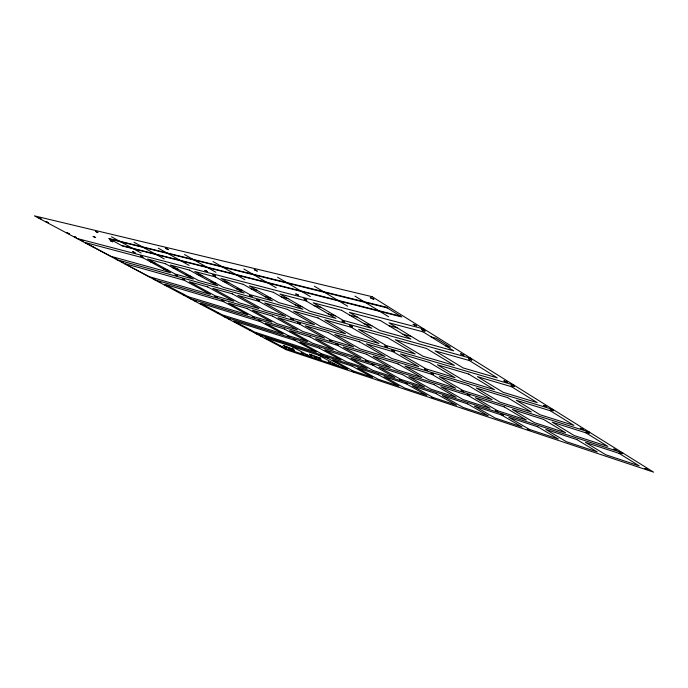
<?xml version="1.0" encoding="UTF-8"?>
<svg xmlns="http://www.w3.org/2000/svg" width="688" height="688" viewBox="0 0 688 688"><rect width="100%" height="100%" fill="white"/><g stroke="black" fill="none" stroke-linecap="round" stroke-linejoin="round"><path stroke-width="1.03" d="M352.523 326.774L349.702 325.536L352.548 326.74M298.601 295.272L295.651 293.922L298.635 295.238M583.175 429.424L580.19 428.203L583.209 429.389M433.612 374.169L430.989 373.059L433.638 374.134M644.974 468.408L647.821 469.594L644.983 468.459M391.902 350.132L394.654 351.344M394.611 351.387L391.885 350.175M249.469 295.341L252.014 296.511M251.98 296.554L249.477 295.41M613.842 449.049L616.766 450.253M616.723 450.296L613.834 449.101M256.882 299.495L259.402 300.656L256.873 299.538M619.424 452.515L622.33 453.719L619.406 452.566M469.809 395.333L467.281 394.181L469.835 395.29M293.707 349.332L283.146 345.514L294.404 350.553L291.213 348.601L293.75 349.366M529.631 430.327L527.249 429.295L529.708 430.292M204.955 270.367L207.587 271.614L204.938 270.401M110.261 240.628L112.798 241.849L110.269 240.688M329.586 340.268L331.951 341.325L329.586 340.328M212.936 274.925L215.507 276.094L212.902 274.882M320.634 358.267L317.942 357.416L321.098 359.377L309.445 354.165L320.668 358.242M132.818 251.688L135.201 252.823L132.81 251.731M407.511 383.749L405.318 382.786M368.028 361.604L365.749 360.598L368.046 361.561M371.804 363.935L374.074 364.941L371.787 363.978M221.699 300.063L223.892 301.069L221.708 300.123M67.132 232.785L69.445 233.894L67.132 232.828M93.147 236.388L95.623 237.532M76.239 237.558L74.115 236.483L76.265 237.515M295.513 340.096L293.492 339.184L295.539 340.061M95.572 237.558L93.181 236.431M175.268 274.787L177.547 275.854M177.504 275.897L175.268 274.847M81.27 240.301L83.411 241.368L81.296 240.379M158.851 281.581L160.846 282.544L158.876 281.641M405.335 382.734L407.545 383.715M258.688 320.187L260.804 321.158L258.688 320.247M233.43 321.262L235.399 322.199L233.43 321.305M326.31 357.038L328.296 357.923M38.872 217.743L41.117 218.827L38.855 217.778M314.605 357.468L316.583 358.353M316.557 358.388L314.588 357.493M114.44 257.948L116.53 258.937L114.432 257.991M48.323 222.706L45.993 221.588L48.349 222.671M328.262 361.983L330.257 362.929L328.288 362.06M188.4 297.293L190.344 298.196L188.392 297.336M194.437 300.501L196.364 301.396L194.455 300.57M200.079 303.511L202.083 304.483L200.096 303.58M261.741 336.243L260.004 335.434L261.827 336.217M352.084 371.013L354.019 371.881M353.976 371.907L352.075 371.056M266.944 338.926L265.069 338.083L266.978 338.952M216.858 312.429L218.844 313.35L216.866 312.498M281.994 346.993L280.162 346.167L282.037 346.967M285.142 348.756L286.922 349.573L285.133 348.799M290.267 349.685L288.435 348.868L290.31 349.659M307.416 355.352L305.61 354.552L307.433 355.318M328.253 357.923L326.327 357.055M109.813 239.114L387.215 307.889M121.432 245.435L400.562 316.188M76.901 238.444L423.954 329.01M150.405 261.836L155.015 263.065M172.955 267.864L177.882 269.18M197.112 274.323L202.41 275.742M223.084 281.272L228.777 282.794M251.06 288.754L257.209 290.396M281.289 296.838L287.954 298.618M314.063 305.601L321.296 307.536M349.71 315.138L357.597 317.245M388.617 325.544L397.251 327.849M431.273 336.948L435.994 338.212L450.451 347.199L445.729 345.909M93.224 247.121L94.041 247.345M101.162 251.344L101.979 251.567M163.348 268.87L168.001 270.135M186.095 275.08L191.075 276.438M210.468 281.727L215.808 283.181M236.646 288.865L242.382 290.431M264.82 296.554L271.012 298.239M295.238 304.853L301.937 306.676M328.176 313.84L335.452 315.826M363.969 323.609L371.89 325.768M403.005 334.256L411.648 336.613M116.917 259.72L471.022 358.353M154.671 279.784L513.962 385.108M190.335 298.747L553.281 409.618M224.09 316.686L589.418 432.141M256.074 333.689L622.752 452.919M291.377 346.322L311.44 357.098M318.785 355.275L339.038 366.257M111.473 236.801L141.152 253.021M134.031 242.288L164.269 258.972M158.326 248.205L189.114 265.37M184.556 254.594L215.894 272.267M212.962 261.509L244.842 279.724M243.844 269.025L276.223 287.808M277.513 277.23L310.383 296.605M314.382 286.208L347.681 306.212M354.931 296.081L388.591 316.747M413.161 324.349L416.636 325.845L413.17 324.332M421.735 329.672L425.184 331.169L421.744 329.655M504.003 380.808L507.228 382.175L504.003 380.808M370.307 297.698L373.894 299.297L370.316 297.68M460.676 353.864L464.004 355.309L460.693 353.856M468.476 358.715L471.796 360.134L468.519 358.697M511.158 385.228L514.349 386.596L511.158 385.228M254.293 269.687L257.372 271.141L254.319 269.679M543.709 405.456L546.805 406.789L543.769 405.447M550.262 409.532L553.341 410.848L550.288 409.523M342.039 320.978L344.886 322.294L342.091 320.969M304.001 298.73L306.925 300.123L304.062 298.73M586.245 431.883L589.203 433.156L586.245 431.883M165.593 248.282L168.293 249.624L165.593 248.282M384.833 345.987L387.559 347.242L384.893 345.987M461.166 390.612L463.746 391.739L461.227 390.612M424.436 369.129L427.05 370.342L424.436 369.129M336.054 343.88L338.376 344.972L336.079 343.888M495.377 410.598L497.854 411.716L495.403 410.607M290.947 318.578L293.363 319.696L290.947 318.578M501.079 413.935L503.53 415.045L501.105 413.935M140.412 255.807L142.734 256.968L140.438 255.807M297.852 322.448L300.252 323.558L297.913 322.457M215.069 296.442L217.245 297.5L215.086 296.442M95.58 231.4L97.988 232.621L95.606 231.409M431.514 397.415L433.646 398.395L431.539 397.415M287.61 335.925L289.648 336.896L287.61 335.925M182.38 278.649L184.625 279.706L182.44 278.657M154.482 279.156L152.478 278.236L154.465 279.156M399.685 379.561L401.887 380.541L399.719 379.561M252.444 316.781L254.551 317.761L252.444 316.781M164.836 284.755L166.909 285.769L164.836 284.755M301.189 353.021L303.116 353.933L301.241 353.03M320.78 353.967L322.767 354.87L320.832 353.976M310.219 356.014L312.06 356.891L310.245 356.023M182.569 294.189L184.59 295.178L182.569 294.189M121.226 261.543L123.272 262.524L121.277 261.552M249.348 329.715L251.137 330.507L249.374 329.715M332.983 363.556L334.875 364.451L333.009 363.556M254.603 332.51L256.409 333.37L254.603 332.51M222.413 315.379L224.271 316.248L222.473 315.388M284.299 347.431L286.062 348.283L284.325 347.44M228.132 318.415L229.981 319.284L228.158 318.424M372.113 296.7L34.4 215.851L286.44 349.831L653.6 472.149L372.113 296.7M385.916 307.08L108.687 238.495L122.533 246.037L401.826 316.979L385.916 307.08M143.027 257.819L84.822 242.443L110.966 256.34L170.495 272.758L143.027 257.819M165.447 263.745L147.61 259.032L175.173 274.048L193.362 279.061L165.447 263.745M189.484 270.1L170.357 265.043L198.368 280.446L217.855 285.812L189.484 270.1M215.327 276.929L194.756 271.493L223.213 287.292L244.128 293.062L215.327 276.929M243.191 284.29L221.003 278.434L249.899 294.653L272.414 300.854L243.191 284.29M273.308 292.254L249.314 285.916L278.623 302.574L302.926 309.273L273.308 292.254M305.979 300.888L279.947 294.008L309.643 311.122L335.959 318.381L305.979 300.888M341.532 310.279L313.195 302.789L343.243 320.384L371.821 328.271L341.532 310.279M380.369 320.539L349.401 312.361L379.75 330.455L410.908 339.046L380.369 320.539M422.965 331.805L388.987 322.818L419.568 341.429L453.667 350.837L422.965 331.805M184.642 280.446L124.468 263.521L149.124 276.628L210.399 294.455L184.642 280.446M207.724 286.939L189.363 281.77L215.198 295.849L233.851 301.267L207.724 286.939M232.415 293.888L212.773 288.358L238.977 302.763L258.903 308.551L232.415 293.888M258.903 301.335L237.824 295.401L264.381 310.15L285.726 316.351L258.903 301.335M287.378 309.342L264.708 302.969L291.6 318.062L314.519 324.727L287.378 309.342M318.071 317.976L293.63 311.105L320.84 326.568L345.505 333.74L318.071 317.976M351.267 327.307L324.831 319.877L352.316 335.718L378.942 343.458L351.267 327.307M387.267 337.438L358.577 329.371L386.303 345.6L415.139 353.985L387.267 337.438M426.448 348.455L395.222 339.674L423.12 356.307L454.45 365.414L426.448 348.455M469.259 360.495L435.126 350.897L463.136 367.942L497.286 377.875L469.259 360.495M223.677 301.671L165.034 284.342L188.383 296.769L247.886 314.829L223.677 301.671M247.302 308.645L228.511 303.098L252.788 316.317L271.803 322.087L247.302 308.645M272.517 316.102L252.462 310.168L277.023 323.67L297.302 329.827L272.517 316.102M299.504 324.074L278.029 317.727L302.875 331.521L324.547 338.092L299.504 324.074M328.443 332.622L305.412 325.82L330.507 339.906L353.718 346.95L328.443 332.622M359.557 341.816L334.789 334.497L360.108 348.885L385.031 356.453L359.557 341.816M393.097 351.723L366.386 343.828L391.902 358.534L418.734 366.678L393.097 351.723M429.372 362.438L400.476 353.899L426.139 368.923L455.103 377.721L429.372 362.438M468.717 374.066L437.37 364.803L463.11 380.146L494.474 389.666L468.717 374.066M511.545 386.716L477.412 376.628L503.16 392.306L537.242 402.643L511.545 386.716M260.374 321.623L200.457 303.202L222.551 314.958L283.172 334.015L260.374 321.623M284.428 329.019L265.301 323.136L288.152 335.581L307.459 341.644L284.428 329.019M310.056 336.896L289.674 330.627L312.748 343.312L333.302 349.771L310.056 336.896M337.421 345.307L315.654 338.616L338.935 351.542L360.856 358.431L337.421 345.307M366.695 354.303L343.398 347.148L366.876 360.323L390.294 367.684L366.695 354.303M398.094 363.961L373.102 356.281L396.735 369.705L421.821 377.592L398.094 363.961M431.858 374.341L404.983 366.076L428.727 379.759L455.662 388.23L431.858 374.341M468.261 385.529L439.271 376.62L463.084 390.56L492.092 399.676L468.261 385.529M507.624 397.63L476.268 387.989L500.09 402.196L531.403 412.035L507.624 397.63M550.331 410.762L516.31 400.304L540.063 414.761L573.964 425.416L550.331 410.762M294.937 340.414L233.98 321.038L254.904 332.184L316.437 352.101L294.937 340.414M319.335 348.162L299.942 341.996L321.477 353.727L341.007 360.048L319.335 348.162M345.273 356.401L324.65 349.848L346.365 361.785L367.108 368.501L345.273 356.401M372.913 365.182L350.932 358.199L372.801 370.342L394.886 377.488L372.913 365.182M402.42 374.556L378.95 367.1L400.949 379.449L424.505 387.077L402.42 374.556M433.999 384.592L408.878 376.611L430.972 389.167L456.144 397.32L433.999 384.592M467.866 395.351L440.913 386.785L463.067 399.556L490.037 408.285L467.866 395.351M504.287 406.926L475.296 397.716L497.458 410.693L526.415 420.058L504.287 406.926M543.563 419.405L512.293 409.463L534.404 422.647L565.579 432.735L543.563 419.405M586.038 432.898L552.206 422.148L574.188 435.521L607.848 446.417L586.038 432.898M327.548 358.138L265.74 337.946L285.597 348.524L347.853 369.181L327.548 358.138M352.204 366.188L332.605 359.79L352.944 370.866L372.647 377.402L352.204 366.188M378.374 374.736L357.571 367.942L378.039 379.191L398.937 386.131L378.374 374.736M406.212 383.827L384.076 376.603L404.656 388.032L426.852 395.394L406.212 383.827M435.865 393.519L412.284 385.813L432.941 397.415L456.565 405.249L435.865 393.519M467.53 403.856L442.341 395.634L463.05 407.408L488.248 415.767L467.53 403.856M501.414 414.924L474.453 406.118L495.171 418.063L522.106 426.999L501.414 414.924M537.767 426.801L508.836 417.349L529.511 429.458L558.364 439.03L537.767 426.801M576.854 439.572L545.739 429.407L566.31 441.67L597.296 451.947L576.854 439.572M619.002 453.332L585.436 442.375L605.836 454.785L639.204 465.853L619.002 453.332"/></g></svg>
